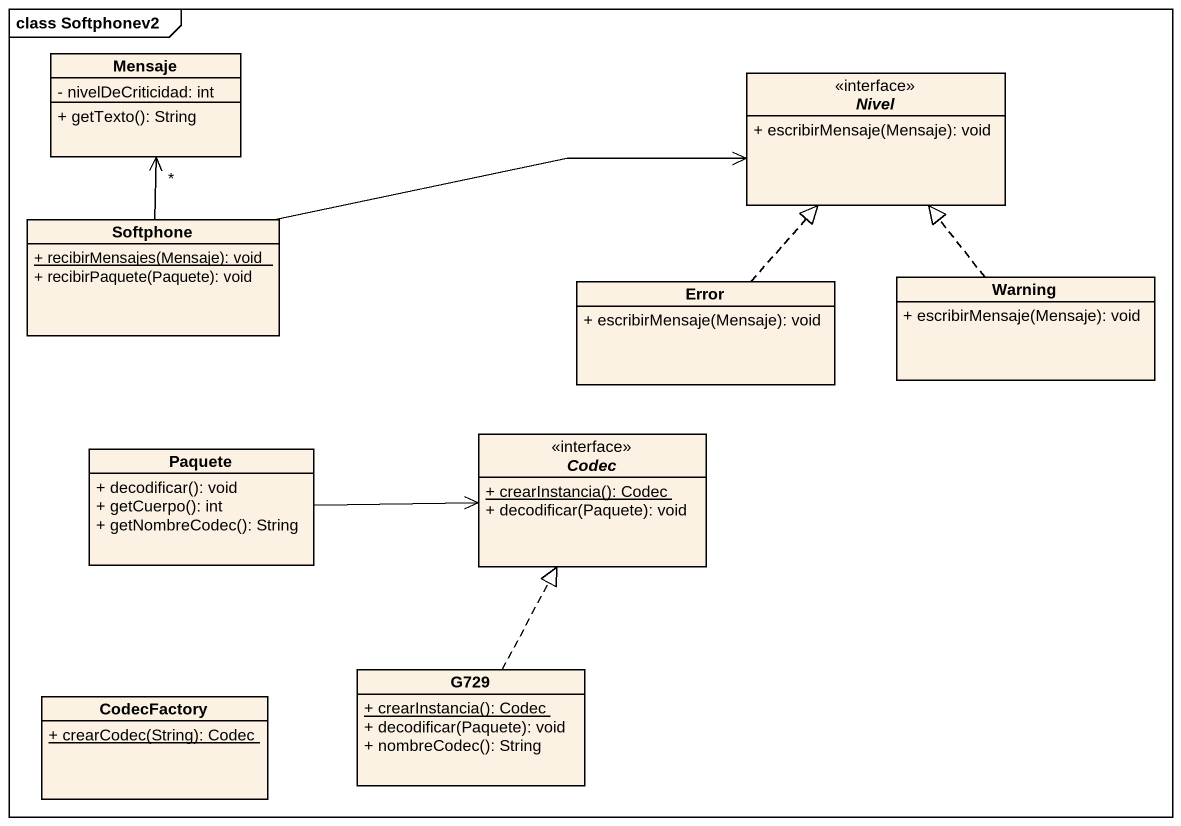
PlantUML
@startuml
mainframe class Softphonev2
hide circle
hide empty members
skinparam classAttributeIconSize 0
class Mensaje {
  - nivelDeCriticidad: int
  + getTexto(): String
}
interface Nivel <<interface>> {
  + escribirMensaje(Mensaje): void
}
class Softphone {
  {static} + recibirMensajes(Mensaje): void
  + recibirPaquete(Paquete): void
}
class Warning {
  + escribirMensaje(Mensaje): void
}
class Error {
  + escribirMensaje(Mensaje): void
}
class Paquete {
  + decodificar(): void
  + getCuerpo(): int
  + getNombreCodec(): String
}
interface Codec <<interface>> {
  {static} + crearInstancia(): Codec
  + decodificar(Paquete): void
}
class G729 {
  {static} + crearInstancia(): Codec
  + decodificar(Paquete): void
  + nombreCodec(): String
}
class CodecFactory {
  {static} + crearCodec(String): Codec
}
Softphone -up-> "*" Mensaje
Softphone -right-> Nivel
Warning .up.|> Nivel
Error .up.|> Nivel
Paquete -right-> Codec
G729 .up.|> Codec
@enduml
